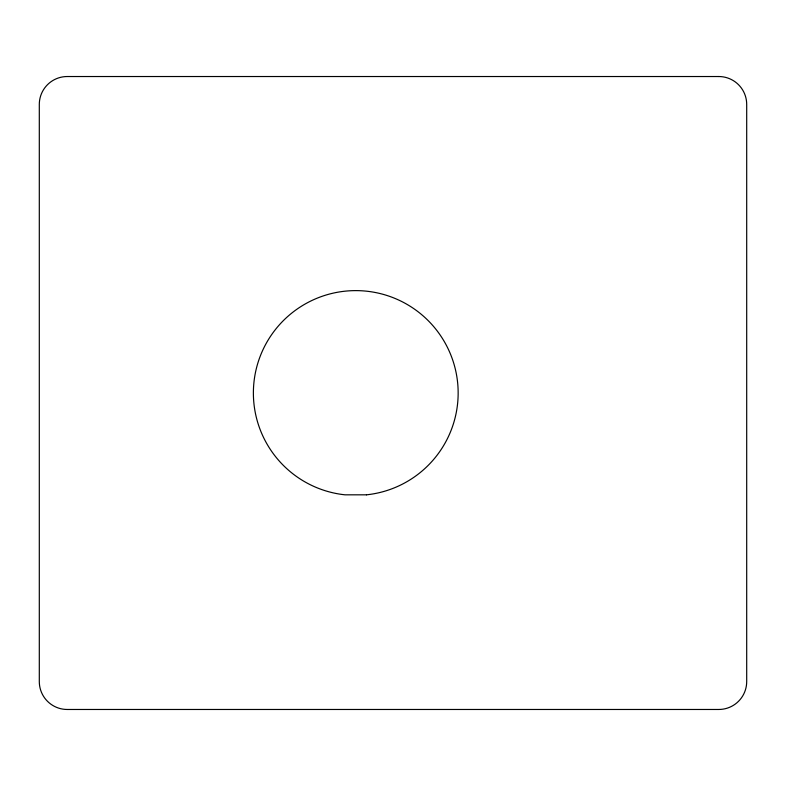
<?xml version="1.0" encoding="UTF-8"?>
<svg xmlns="http://www.w3.org/2000/svg" width="786" height="786" viewBox="0 0 786 786"><rect width="100%" height="100%" fill="white"/><g stroke="black" fill="none" stroke-linecap="round" stroke-linejoin="round"><path stroke-width="1.18" d="M718.777 76.527L67.223 76.527A27.923 27.923 0 0 0 39.3 104.459L39.3 681.541A27.923 27.923 0 0 0 67.223 709.473L718.777 709.473A27.923 27.923 0 0 0 746.7 681.541L746.7 104.459A27.923 27.923 0 0 0 718.777 76.527M366.473 494.826L345.064 494.826A102.386 102.386 0 0 1 268.94 338.746A102.386 102.386 0 0 1 442.597 338.746A102.386 102.386 0 0 1 366.473 494.826"/></g></svg>
